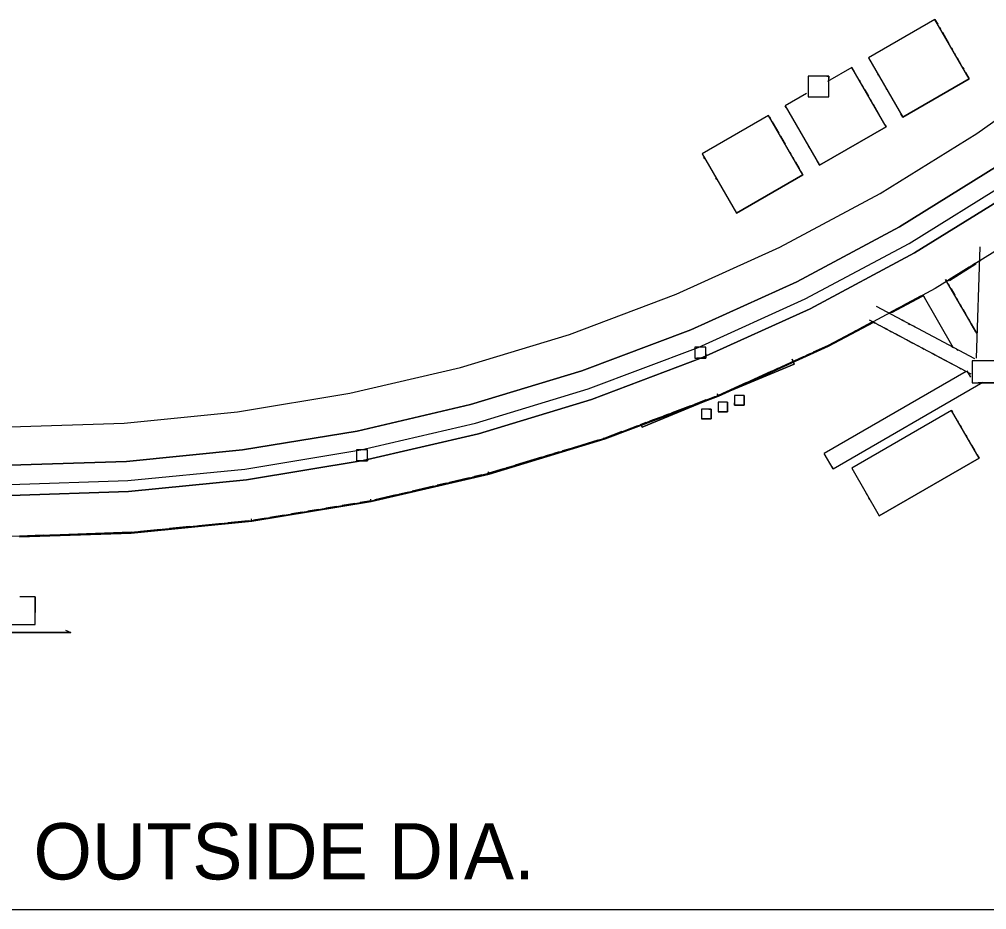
# Paper-space layout '01 Plans' of a CAD drawing. Header units: millimetres. Extents: x 5 to 415, y 7 to 290.
# Drawn here: x 92.33 to 127.58, y 107 to 139.43 of the extents above; entities that cross this region are included whole.
import ezdxf
from ezdxf.enums import TextEntityAlignment as Align

# ---------------------------------------------------------------- set-up
doc = ezdxf.new("R2010")
doc.units = ezdxf.units.MM
doc.layers.add('DIMENSIONS', color=7, linetype='Continuous')
doc.layers.add('GEOMETRY', color=7, linetype='Continuous')

# ---------------------------------------------------------------- blocks, each defined once
blk = doc.blocks.new('SHEET_01')
at = {"layer": 'DIMENSIONS', "lineweight": 13}
blk.add_line((24.592, 107), (159.408, 107), dxfattribs=at)
at = {"layer": 'GEOMETRY', "lineweight": 13}
for p, q in [((125.698, 139.434), (123.273, 138.034)), ((125.698, 139.434), (125.799, 139.258)), ((126.948, 137.269), (125.698, 139.434)), ((125.698, 139.434), (125.698, 139.434)), ((125.867, 139.141), (125.9, 139.083)), ((125.968, 138.966), (126.205, 138.556)), ((126.306, 138.381), (126.34, 138.322)), ((126.407, 138.205), (126.441, 138.146)), ((123.273, 138.034), (124.523, 135.869)), ((126.509, 138.029), (126.644, 137.795)), ((122.667, 137.684), (121.78, 137.172)), ((122.667, 137.684), (122.768, 137.508)), ((123.917, 135.519), (122.667, 137.684)), ((122.667, 137.684), (122.667, 137.684)), ((126.711, 137.678), (126.745, 137.62)), ((126.813, 137.503), (126.948, 137.269)), ((127.228, 135.278), (130.601, 137.695)), ((121.829, 137.359), (121.079, 137.359)), ((121.079, 137.359), (121.079, 136.609)), ((121.754, 137.359), (121.829, 137.359)), ((121.829, 137.359), (121.829, 137.284)), ((121.829, 136.609), (121.829, 137.359)), ((121.829, 137.359), (121.829, 137.359)), ((122.937, 137.216), (122.971, 137.157)), ((123.645, 137.39), (123.611, 137.449)), ((126.948, 137.269), (124.523, 135.869)), ((124.523, 135.869), (126.948, 137.269)), ((126.948, 137.269), (126.948, 137.269)), ((123.038, 137.04), (123.072, 136.982)), ((123.14, 136.865), (123.275, 136.631)), ((123.949, 136.863), (123.915, 136.922)), ((121.011, 136.728), (120.242, 136.284)), ((121.079, 136.609), (121.829, 136.609)), ((123.342, 136.513), (123.376, 136.455)), ((120.276, 136.225), (120.242, 136.284)), ((120.242, 136.284), (121.492, 134.119)), ((120.242, 136.284), (120.242, 136.284)), ((123.444, 136.338), (123.68, 135.928)), ((119.636, 135.934), (117.211, 134.534)), ((120.886, 133.769), (119.636, 135.934)), ((119.669, 135.875), (119.703, 135.817)), ((123.782, 135.753), (123.815, 135.694)), ((124.523, 135.869), (124.455, 135.986)), ((124.523, 135.869), (124.523, 135.869)), ((119.771, 135.7), (120.007, 135.29)), ((123.917, 135.519), (121.492, 134.119)), ((121.492, 134.119), (123.917, 135.519)), ((123.883, 135.577), (123.917, 135.519)), ((123.917, 135.519), (123.917, 135.519)), ((120.075, 135.173), (120.244, 134.881)), ((123.704, 133.087), (127.228, 135.278)), ((121.12, 134.762), (121.086, 134.821)), ((117.211, 134.534), (118.461, 132.369)), ((117.312, 134.358), (117.278, 134.417)), ((120.413, 134.588), (120.446, 134.529)), ((120.514, 134.412), (120.548, 134.354)), ((120.615, 134.237), (120.75, 134.003)), ((121.492, 134.119), (121.39, 134.294)), ((121.492, 134.119), (121.492, 134.119)), ((124.404, 131.874), (128.006, 134.114)), ((128.006, 134.114), (124.404, 131.874)), ((117.751, 133.598), (117.717, 133.656)), ((120.886, 133.769), (118.461, 132.369)), ((118.461, 132.369), (120.886, 133.769)), ((120.818, 133.886), (120.886, 133.769)), ((120.886, 133.769), (120.886, 133.769)), ((124.754, 131.268), (128.395, 133.532)), ((120.045, 131.131), (123.704, 133.087)), ((124.954, 130.922), (128.617, 133.199)), ((128.617, 133.199), (124.954, 130.922)), ((124.954, 130.922), (128.617, 133.199)), ((128.617, 133.199), (124.954, 130.922)), ((118.461, 132.369), (118.461, 132.369)), ((120.664, 129.875), (124.404, 131.874)), ((124.404, 131.874), (120.664, 129.875)), ((129.45, 131.952), (125.704, 129.623)), ((120.974, 129.247), (124.754, 131.268)), ((127.339, 131.152), (127.197, 127.092)), ((116.265, 129.418), (120.045, 131.131)), ((121.151, 128.888), (124.954, 130.922)), ((124.954, 130.922), (121.151, 128.888)), ((121.151, 128.888), (124.954, 130.922)), ((124.954, 130.922), (121.151, 128.888)), ((126.153, 129.914), (127.175, 130.549)), ((127.18, 130.54), (126.158, 129.905)), ((127.18, 130.54), (126.158, 129.905)), ((126.158, 129.905), (127.18, 130.54)), ((127.18, 130.54), (126.158, 129.905)), ((127.18, 130.54), (126.158, 129.905)), ((126.225, 129.923), (127.19, 130.523)), ((127.19, 130.523), (126.225, 129.923)), ((126.225, 129.923), (127.19, 130.523)), ((127.19, 130.523), (126.225, 129.923)), ((126.225, 129.923), (127.19, 130.523)), ((127.19, 130.523), (126.225, 129.923)), ((126.225, 129.923), (127.19, 130.523)), ((127.19, 130.523), (126.225, 129.923)), ((126.225, 129.923), (127.19, 130.523)), ((127.19, 130.523), (126.225, 129.923)), ((127.175, 130.549), (127.061, 130.478)), ((127.066, 130.47), (127.18, 130.54)), ((127.18, 130.54), (127.066, 130.47)), ((127.066, 130.47), (127.18, 130.54)), ((127.18, 130.54), (127.066, 130.47)), ((127.066, 130.47), (127.18, 130.54)), ((127.18, 130.54), (127.066, 130.47)), ((127.066, 130.47), (127.18, 130.54)), ((127.18, 130.54), (127.066, 130.47)), ((127.066, 130.47), (127.18, 130.54)), ((127.18, 130.54), (127.066, 130.47)), ((127.066, 130.47), (127.18, 130.54)), ((126.948, 130.408), (126.21, 129.949)), ((126.215, 129.94), (126.953, 130.399)), ((126.953, 130.399), (126.215, 129.94)), ((126.215, 129.94), (126.953, 130.399)), ((126.953, 130.399), (126.215, 129.94)), ((126.215, 129.94), (126.953, 130.399)), ((126.953, 130.399), (126.215, 129.94)), ((126.215, 129.94), (126.953, 130.399)), ((126.953, 130.399), (126.215, 129.94)), ((126.215, 129.94), (126.953, 130.399)), ((126.953, 130.399), (126.215, 129.94)), ((126.215, 129.94), (126.953, 130.399)), ((116.801, 128.125), (120.664, 129.875)), ((120.664, 129.875), (116.801, 128.125)), ((127.221, 127.996), (126.087, 129.959)), ((126.087, 129.959), (126.121, 129.901)), ((126.221, 129.728), (126.187, 129.786)), ((126.187, 129.786), (126.221, 129.728)), ((126.187, 129.786), (126.221, 129.728)), ((112.382, 127.957), (116.265, 129.418)), ((125.704, 129.623), (121.814, 127.543)), ((125.255, 129.401), (126.355, 127.496)), ((126.421, 129.382), (126.287, 129.613)), ((126.287, 129.613), (126.421, 129.382)), ((126.287, 129.613), (126.421, 129.382)), ((117.069, 127.478), (120.974, 129.247)), ((124.049, 128.749), (125.169, 129.348)), ((125.233, 129.371), (124.054, 128.74)), ((125.233, 129.371), (124.054, 128.74)), ((124.054, 128.74), (125.233, 129.371)), ((125.233, 129.371), (124.054, 128.74)), ((125.233, 129.371), (124.054, 128.74)), ((124.122, 128.754), (125.243, 129.353)), ((125.243, 129.353), (124.122, 128.754)), ((124.122, 128.754), (125.243, 129.353)), ((125.243, 129.353), (124.122, 128.754)), ((124.122, 128.754), (125.243, 129.353)), ((125.243, 129.353), (124.122, 128.754)), ((124.122, 128.754), (125.243, 129.353)), ((125.243, 129.353), (124.122, 128.754)), ((124.122, 128.754), (125.243, 129.353)), ((125.243, 129.353), (124.122, 128.754)), ((125.169, 129.348), (124.521, 129.001)), ((124.525, 128.992), (125.233, 129.371)), ((125.233, 129.371), (124.525, 128.992)), ((124.525, 128.992), (125.233, 129.371)), ((125.233, 129.371), (124.525, 128.992)), ((124.525, 128.992), (125.233, 129.371)), ((125.233, 129.371), (124.525, 128.992)), ((124.525, 128.992), (125.233, 129.371)), ((125.233, 129.371), (124.525, 128.992)), ((124.525, 128.992), (125.233, 129.371)), ((125.233, 129.371), (124.525, 128.992)), ((124.525, 128.992), (125.233, 129.371)), ((125.288, 129.344), (125.321, 129.286)), ((125.288, 129.344), (125.321, 129.286)), ((125.288, 129.344), (125.321, 129.286)), ((126.521, 129.209), (126.487, 129.266)), ((126.487, 129.266), (126.521, 129.209)), ((126.487, 129.266), (126.521, 129.209)), ((126.654, 128.978), (126.621, 129.035)), ((126.621, 129.035), (126.654, 128.978)), ((126.621, 129.035), (126.654, 128.978)), ((117.222, 127.109), (121.151, 128.888)), ((121.151, 128.888), (117.222, 127.109)), ((117.222, 127.109), (121.151, 128.888)), ((121.151, 128.888), (117.222, 127.109)), ((127.15, 127.065), (123.563, 128.972)), ((124.403, 128.938), (124.108, 128.781)), ((124.113, 128.772), (124.407, 128.929)), ((124.407, 128.929), (124.113, 128.772)), ((124.113, 128.772), (124.407, 128.929)), ((124.407, 128.929), (124.113, 128.772)), ((124.113, 128.772), (124.407, 128.929)), ((124.407, 128.929), (124.113, 128.772)), ((124.113, 128.772), (124.407, 128.929)), ((124.407, 128.929), (124.113, 128.772)), ((124.113, 128.772), (124.407, 128.929)), ((124.407, 128.929), (124.113, 128.772)), ((124.113, 128.772), (124.407, 128.929)), ((126.821, 128.689), (126.721, 128.862)), ((126.721, 128.862), (126.821, 128.689)), ((126.721, 128.862), (126.821, 128.689)), ((121.81, 127.552), (123.401, 128.403)), ((123.405, 128.394), (121.814, 127.543)), ((123.405, 128.394), (121.814, 127.543)), ((121.814, 127.543), (123.405, 128.394)), ((123.405, 128.394), (121.814, 127.543)), ((123.405, 128.394), (121.814, 127.543)), ((121.823, 127.525), (123.474, 128.408)), ((123.474, 128.408), (121.823, 127.525)), ((121.823, 127.525), (123.474, 128.408)), ((123.474, 128.408), (121.823, 127.525)), ((121.823, 127.525), (123.474, 128.408)), ((123.474, 128.408), (121.823, 127.525)), ((121.823, 127.525), (123.474, 128.408)), ((123.474, 128.408), (121.823, 127.525)), ((121.823, 127.525), (123.474, 128.408)), ((123.474, 128.408), (121.823, 127.525)), ((123.401, 128.403), (122.929, 128.151)), ((122.934, 128.142), (123.405, 128.394)), ((123.405, 128.394), (122.934, 128.142)), ((122.934, 128.142), (123.405, 128.394)), ((123.405, 128.394), (122.934, 128.142)), ((122.934, 128.142), (123.405, 128.394)), ((123.405, 128.394), (122.934, 128.142)), ((122.934, 128.142), (123.405, 128.394)), ((123.405, 128.394), (122.934, 128.142)), ((122.934, 128.142), (123.405, 128.394)), ((123.405, 128.394), (122.934, 128.142)), ((122.934, 128.142), (123.405, 128.394)), ((123.305, 128.486), (127.009, 126.517)), ((123.422, 128.423), (123.54, 128.361)), ((123.466, 128.4), (123.525, 128.369)), ((123.466, 128.4), (123.525, 128.369)), ((124.489, 128.479), (124.548, 128.448)), ((124.489, 128.479), (124.548, 128.448)), ((124.562, 128.44), (124.504, 128.471)), ((124.724, 128.354), (124.783, 128.323)), ((124.724, 128.354), (124.783, 128.323)), ((126.954, 128.458), (126.921, 128.516)), ((126.921, 128.516), (126.954, 128.458)), ((126.921, 128.516), (126.954, 128.458)), ((127.187, 128.054), (127.021, 128.343)), ((127.021, 128.343), (127.187, 128.054)), ((127.021, 128.343), (127.187, 128.054)), ((112.832, 126.631), (116.801, 128.125)), ((116.801, 128.125), (112.832, 126.631)), ((122.635, 127.993), (121.81, 127.552)), ((121.814, 127.543), (122.639, 127.984)), ((122.639, 127.984), (121.814, 127.543)), ((121.814, 127.543), (122.639, 127.984)), ((122.639, 127.984), (121.814, 127.543)), ((121.814, 127.543), (122.639, 127.984)), ((122.639, 127.984), (121.814, 127.543)), ((121.814, 127.543), (122.639, 127.984)), ((122.639, 127.984), (121.814, 127.543)), ((121.814, 127.543), (122.639, 127.984)), ((122.639, 127.984), (121.814, 127.543)), ((121.814, 127.543), (122.639, 127.984)), ((122.811, 128.088), (122.753, 128.056)), ((122.757, 128.047), (122.816, 128.079)), ((122.816, 128.079), (122.757, 128.047)), ((122.757, 128.047), (122.816, 128.079)), ((122.816, 128.079), (122.757, 128.047)), ((122.757, 128.047), (122.816, 128.079)), ((122.816, 128.079), (122.757, 128.047)), ((122.757, 128.047), (122.816, 128.079)), ((122.816, 128.079), (122.757, 128.047)), ((122.757, 128.047), (122.816, 128.079)), ((122.816, 128.079), (122.757, 128.047)), ((122.757, 128.047), (122.816, 128.079)), ((123.643, 128.306), (123.702, 128.275)), ((123.643, 128.306), (123.702, 128.275)), ((123.657, 128.298), (123.716, 128.267)), ((123.819, 128.212), (123.937, 128.15)), ((123.819, 128.212), (123.937, 128.15)), ((123.834, 128.205), (123.951, 128.142)), ((124.054, 128.087), (124.113, 128.056)), ((124.054, 128.087), (124.113, 128.056)), ((124.069, 128.08), (124.128, 128.048)), ((124.231, 127.994), (124.348, 127.931)), ((124.231, 127.994), (124.348, 127.931)), ((124.245, 127.986), (124.539, 127.83)), ((124.974, 128.221), (124.915, 128.253)), ((108.411, 126.752), (112.382, 127.957)), ((124.466, 127.869), (124.878, 127.65)), ((124.466, 127.869), (124.878, 127.65)), ((124.657, 127.767), (124.892, 127.642)), ((113.057, 125.968), (117.069, 127.478)), ((117.346, 127.493), (116.946, 127.493)), ((116.946, 127.493), (116.946, 127.093)), ((117.346, 127.093), (117.346, 127.493)), ((117.792, 125.732), (121.81, 127.552)), ((121.814, 127.543), (117.796, 125.723)), ((121.814, 127.543), (117.796, 125.723)), ((117.796, 125.723), (121.814, 127.543)), ((121.814, 127.543), (117.796, 125.723)), ((121.814, 127.543), (117.796, 125.723)), ((121.814, 127.543), (117.796, 125.723)), ((117.804, 125.704), (121.823, 127.525)), ((121.823, 127.525), (117.804, 125.704)), ((117.804, 125.704), (121.823, 127.525)), ((121.823, 127.525), (117.804, 125.704)), ((117.804, 125.704), (121.823, 127.525)), ((121.823, 127.525), (117.804, 125.704)), ((117.804, 125.704), (121.823, 127.525)), ((121.823, 127.525), (117.804, 125.704)), ((117.804, 125.704), (121.823, 127.525)), ((121.823, 127.525), (117.804, 125.704)), ((120.109, 126.771), (121.814, 127.543)), ((121.814, 127.543), (120.109, 126.771)), ((120.109, 126.771), (121.814, 127.543)), ((121.814, 127.543), (120.109, 126.771)), ((120.109, 126.771), (121.814, 127.543)), ((121.814, 127.543), (120.109, 126.771)), ((120.109, 126.771), (121.814, 127.543)), ((121.814, 127.543), (120.109, 126.771)), ((120.109, 126.771), (121.814, 127.543)), ((121.814, 127.543), (120.109, 126.771)), ((120.109, 126.771), (121.814, 127.543)), ((121.81, 127.552), (121.262, 127.304)), ((125.01, 127.579), (125.069, 127.548)), ((125.054, 127.556), (125.113, 127.525)), ((125.054, 127.556), (125.113, 127.525)), ((125.23, 127.462), (125.289, 127.431)), ((125.23, 127.462), (125.289, 127.431)), ((125.245, 127.454), (125.304, 127.423)), ((125.407, 127.368), (125.524, 127.306)), ((125.407, 127.368), (125.524, 127.306)), ((125.421, 127.361), (125.48, 127.329)), ((125.598, 127.267), (125.715, 127.204)), ((126.312, 127.51), (126.371, 127.479)), ((126.488, 127.416), (126.547, 127.385)), ((113.186, 125.589), (117.222, 127.109)), ((117.222, 127.109), (113.186, 125.589)), ((113.186, 125.589), (117.222, 127.109)), ((117.222, 127.109), (113.186, 125.589)), ((116.946, 127.093), (117.346, 127.093)), ((117.346, 127.093), (117.026, 127.093)), ((117.346, 127.253), (117.346, 127.093)), ((117.346, 127.093), (117.346, 127.093)), ((120.897, 127.138), (120.105, 126.78)), ((120.491, 127.056), (120.568, 126.871)), ((120.568, 126.871), (120.491, 127.056)), ((121.14, 127.249), (121.018, 127.194)), ((125.642, 127.243), (125.701, 127.212)), ((125.642, 127.243), (125.701, 127.212)), ((125.818, 127.15), (126.112, 126.993)), ((125.818, 127.15), (126.112, 126.993)), ((125.833, 127.142), (126.127, 126.986)), ((126.23, 126.931), (126.465, 126.806)), ((126.23, 126.931), (126.465, 126.806)), ((126.245, 126.923), (126.48, 126.798)), ((127.854, 126.991), (127.054, 126.991)), ((127.054, 126.991), (127.054, 126.191)), ((104.37, 125.81), (108.411, 126.752)), ((108.774, 125.4), (112.832, 126.631)), ((112.832, 126.631), (108.774, 125.4)), ((120.568, 126.871), (117.796, 125.723)), ((117.796, 125.723), (120.568, 126.871)), ((119.74, 126.614), (118.949, 126.256)), ((118.953, 126.247), (119.988, 126.716)), ((119.988, 126.716), (118.953, 126.247)), ((118.953, 126.247), (119.988, 126.716)), ((119.988, 126.716), (118.953, 126.247)), ((118.953, 126.247), (119.988, 126.716)), ((119.988, 126.716), (118.953, 126.247)), ((118.953, 126.247), (119.988, 126.716)), ((119.988, 126.716), (118.953, 126.247)), ((118.953, 126.247), (119.988, 126.716)), ((119.988, 126.716), (118.953, 126.247)), ((118.953, 126.247), (119.988, 126.716)), ((119.984, 126.725), (119.862, 126.67)), ((120.568, 126.871), (120.568, 126.871)), ((126.832, 126.608), (121.663, 123.623)), ((126.597, 126.735), (126.656, 126.704)), ((126.818, 126.618), (126.877, 126.587)), ((126.855, 126.63), (126.988, 126.399)), ((126.855, 126.63), (126.888, 126.572)), ((121.988, 123.06), (127.444, 126.211)), ((121.988, 123.06), (127.444, 126.211)), ((121.988, 123.06), (127.444, 126.211)), ((121.988, 123.06), (127.444, 126.211)), ((108.955, 124.724), (113.057, 125.968)), ((118.827, 126.201), (117.792, 125.732)), ((117.796, 125.723), (118.831, 126.192)), ((118.831, 126.192), (117.796, 125.723)), ((117.796, 125.723), (118.831, 126.192)), ((118.831, 126.192), (117.796, 125.723)), ((117.796, 125.723), (118.831, 126.192)), ((118.831, 126.192), (117.796, 125.723)), ((117.796, 125.723), (118.831, 126.192)), ((118.831, 126.192), (117.796, 125.723)), ((117.796, 125.723), (118.831, 126.192)), ((118.831, 126.192), (117.796, 125.723)), ((117.796, 125.723), (118.831, 126.192)), ((127.054, 126.191), (127.854, 126.191)), ((127.854, 126.191), (127.272, 126.191)), ((100.276, 125.134), (104.37, 125.81)), ((109.058, 124.337), (113.186, 125.589)), ((113.186, 125.589), (109.058, 124.337)), ((109.058, 124.337), (113.186, 125.589)), ((113.186, 125.589), (109.058, 124.337)), ((117.796, 125.723), (113.668, 124.169)), ((117.796, 125.723), (113.668, 124.169)), ((113.668, 124.169), (117.796, 125.723)), ((117.796, 125.723), (113.668, 124.169)), ((117.796, 125.723), (113.668, 124.169)), ((117.796, 125.723), (113.668, 124.169)), ((113.674, 124.15), (117.804, 125.704)), ((117.804, 125.704), (113.674, 124.15)), ((113.674, 124.15), (117.804, 125.704)), ((117.804, 125.704), (113.674, 124.15)), ((113.674, 124.15), (117.804, 125.704)), ((117.804, 125.704), (113.674, 124.15)), ((113.674, 124.15), (117.804, 125.704)), ((117.804, 125.704), (113.674, 124.15)), ((113.674, 124.15), (117.804, 125.704)), ((117.804, 125.704), (113.674, 124.15)), ((114.978, 124.673), (117.792, 125.732)), ((117.673, 125.672), (115.024, 124.575)), ((115.024, 124.575), (117.673, 125.672)), ((116.107, 125.087), (117.671, 125.676)), ((117.671, 125.676), (116.107, 125.087)), ((116.107, 125.087), (117.671, 125.676)), ((117.671, 125.676), (116.107, 125.087)), ((116.107, 125.087), (117.671, 125.676)), ((117.671, 125.676), (116.107, 125.087)), ((116.107, 125.087), (117.671, 125.676)), ((117.671, 125.676), (116.107, 125.087)), ((116.107, 125.087), (117.671, 125.676)), ((117.671, 125.676), (116.107, 125.087)), ((116.107, 125.087), (117.671, 125.676)), ((117.354, 125.567), (116.917, 125.402)), ((117.667, 125.685), (117.48, 125.614)), ((117.796, 125.723), (117.77, 125.787)), ((117.796, 125.723), (117.771, 125.784)), ((118.744, 125.731), (118.394, 125.731)), ((118.394, 125.731), (118.394, 125.381)), ((118.744, 125.731), (118.744, 125.381)), ((118.744, 125.381), (118.744, 125.731)), ((118.744, 125.731), (118.744, 125.731)), ((104.644, 124.437), (108.774, 125.4)), ((108.774, 125.4), (104.644, 124.437)), ((116.792, 125.355), (116.104, 125.096)), ((117.543, 125.233), (117.193, 125.233)), ((117.193, 125.233), (117.193, 124.883)), ((117.455, 125.233), (117.543, 125.233)), ((117.543, 125.233), (117.543, 124.883)), ((117.543, 124.883), (117.543, 125.233)), ((117.543, 125.233), (117.543, 125.233)), ((118.143, 125.482), (117.793, 125.482)), ((117.793, 125.482), (117.793, 125.132)), ((118.143, 125.482), (118.143, 125.132)), ((118.143, 125.132), (118.143, 125.482)), ((118.143, 125.482), (118.143, 125.482)), ((118.394, 125.381), (118.394, 125.468)), ((118.744, 125.381), (118.394, 125.381)), ((118.394, 125.381), (118.744, 125.381)), ((118.394, 125.381), (118.394, 125.381)), ((118.744, 125.381), (118.744, 125.381)), ((126.307, 125.179), (122.67, 123.079)), ((126.307, 125.179), (126.341, 125.119)), ((127.307, 123.447), (126.307, 125.179)), ((126.307, 125.179), (126.307, 125.179)), ((96.147, 124.727), (100.276, 125.134)), ((115.666, 124.932), (115.291, 124.79)), ((115.294, 124.781), (115.982, 125.04)), ((115.982, 125.04), (115.294, 124.781)), ((115.294, 124.781), (115.982, 125.04)), ((115.982, 125.04), (115.294, 124.781)), ((115.294, 124.781), (115.982, 125.04)), ((115.982, 125.04), (115.294, 124.781)), ((115.294, 124.781), (115.982, 125.04)), ((115.982, 125.04), (115.294, 124.781)), ((115.294, 124.781), (115.982, 125.04)), ((115.982, 125.04), (115.294, 124.781)), ((115.294, 124.781), (115.982, 125.04)), ((115.979, 125.049), (115.791, 124.979)), ((117.543, 124.883), (117.193, 124.883)), ((117.193, 124.883), (117.543, 124.883)), ((117.193, 124.883), (117.193, 124.883)), ((117.543, 124.883), (117.543, 124.883)), ((118.143, 125.132), (117.793, 125.132)), ((117.793, 125.132), (118.143, 125.132)), ((117.793, 125.132), (117.793, 125.132)), ((118.143, 125.132), (118.143, 125.132)), ((126.514, 124.82), (126.548, 124.76)), ((92, 124.592), (96.147, 124.727)), ((104.78, 123.75), (108.955, 124.724)), ((113.665, 124.178), (114.853, 124.626)), ((113.668, 124.169), (115.169, 124.734)), ((115.169, 124.734), (113.668, 124.169)), ((113.668, 124.169), (115.169, 124.734)), ((115.169, 124.734), (113.668, 124.169)), ((113.668, 124.169), (115.169, 124.734)), ((115.169, 124.734), (113.668, 124.169)), ((113.668, 124.169), (115.169, 124.734)), ((115.169, 124.734), (113.668, 124.169)), ((113.668, 124.169), (115.169, 124.734)), ((115.169, 124.734), (113.668, 124.169)), ((113.668, 124.169), (115.169, 124.734)), ((114.853, 124.626), (114.415, 124.461)), ((114.973, 124.698), (115.024, 124.575)), ((115.166, 124.743), (114.978, 124.673)), ((115.024, 124.575), (114.999, 124.636)), ((115.024, 124.575), (115.024, 124.575)), ((126.617, 124.641), (126.652, 124.581)), ((100.459, 123.746), (104.644, 124.437)), ((104.644, 124.437), (100.459, 123.746)), ((104.858, 123.358), (109.058, 124.337)), ((109.058, 124.337), (104.858, 123.358)), ((104.858, 123.358), (109.058, 124.337)), ((109.058, 124.337), (104.858, 123.358)), ((113.668, 124.169), (109.447, 122.888)), ((113.668, 124.169), (109.447, 122.888)), ((109.447, 122.888), (113.668, 124.169)), ((113.668, 124.169), (109.447, 122.888)), ((113.668, 124.169), (109.447, 122.888)), ((113.668, 124.169), (109.447, 122.888)), ((109.452, 122.869), (113.674, 124.15)), ((113.674, 124.15), (109.452, 122.869)), ((109.452, 122.869), (113.674, 124.15)), ((113.674, 124.15), (109.452, 122.869)), ((109.452, 122.869), (113.674, 124.15)), ((113.674, 124.15), (109.452, 122.869)), ((109.452, 122.869), (113.674, 124.15)), ((113.674, 124.15), (109.452, 122.869)), ((109.452, 122.869), (113.674, 124.15)), ((113.674, 124.15), (109.452, 122.869)), ((112.13, 123.713), (113.665, 124.178)), ((112.517, 123.82), (113.476, 124.111)), ((113.476, 124.111), (112.517, 123.82)), ((112.517, 123.82), (113.476, 124.111)), ((113.476, 124.111), (112.517, 123.82)), ((112.517, 123.82), (113.476, 124.111)), ((113.476, 124.111), (112.517, 123.82)), ((112.517, 123.82), (113.476, 124.111)), ((113.476, 124.111), (112.517, 123.82)), ((112.517, 123.82), (113.476, 124.111)), ((113.476, 124.111), (112.517, 123.82)), ((112.517, 123.82), (113.476, 124.111)), ((113.409, 124.101), (112.833, 123.926)), ((113.665, 124.178), (113.601, 124.159)), ((113.604, 124.149), (113.668, 124.169)), ((113.668, 124.169), (113.604, 124.149)), ((113.604, 124.149), (113.668, 124.169)), ((113.668, 124.169), (113.604, 124.149)), ((113.604, 124.149), (113.668, 124.169)), ((113.668, 124.169), (113.604, 124.149)), ((113.604, 124.149), (113.668, 124.169)), ((113.668, 124.169), (113.604, 124.149)), ((113.604, 124.149), (113.668, 124.169)), ((113.668, 124.169), (113.604, 124.149)), ((113.604, 124.149), (113.668, 124.169)), ((114.29, 124.414), (113.665, 124.178)), ((126.824, 124.283), (126.859, 124.223)), ((126.928, 124.103), (126.962, 124.044)), ((96.239, 123.33), (100.459, 123.746)), ((100.459, 123.746), (96.239, 123.33)), ((100.551, 123.052), (104.78, 123.75)), ((105.019, 123.754), (104.619, 123.754)), ((104.619, 123.754), (104.619, 123.354)), ((105.019, 123.354), (105.019, 123.754)), ((111.493, 123.509), (112.389, 123.781)), ((112.389, 123.781), (111.493, 123.509)), ((111.493, 123.509), (112.389, 123.781)), ((112.389, 123.781), (111.493, 123.509)), ((111.493, 123.509), (112.389, 123.781)), ((112.389, 123.781), (111.493, 123.509)), ((111.493, 123.509), (112.389, 123.781)), ((112.389, 123.781), (111.493, 123.509)), ((111.493, 123.509), (112.389, 123.781)), ((112.389, 123.781), (111.493, 123.509)), ((111.493, 123.509), (112.389, 123.781)), ((112.386, 123.79), (112.13, 123.713)), ((112.705, 123.887), (112.513, 123.829)), ((127.031, 123.924), (127.135, 123.745)), ((105.019, 123.434), (105.019, 123.354)), ((109.444, 122.898), (112.002, 123.674)), ((110.086, 123.082), (111.365, 123.47)), ((111.365, 123.47), (110.086, 123.082)), ((110.086, 123.082), (111.365, 123.47)), ((111.365, 123.47), (110.086, 123.082)), ((110.086, 123.082), (111.365, 123.47)), ((111.365, 123.47), (110.086, 123.082)), ((110.086, 123.082), (111.365, 123.47)), ((111.365, 123.47), (110.086, 123.082)), ((110.086, 123.082), (111.365, 123.47)), ((111.365, 123.47), (110.086, 123.082)), ((110.086, 123.082), (111.365, 123.47)), ((111.362, 123.48), (110.403, 123.189)), ((111.682, 123.577), (111.49, 123.519)), ((112.002, 123.674), (111.81, 123.616)), ((121.988, 123.06), (121.663, 123.623)), ((127.307, 123.447), (123.67, 121.347)), ((123.67, 121.347), (127.307, 123.447)), ((127.238, 123.566), (127.307, 123.447)), ((127.307, 123.447), (127.307, 123.447)), ((92, 123.192), (96.239, 123.33)), ((96.239, 123.33), (92, 123.192)), ((96.284, 122.632), (100.551, 123.052)), ((100.603, 122.655), (104.858, 123.358)), ((104.858, 123.358), (100.603, 122.655)), ((100.603, 122.655), (104.858, 123.358)), ((104.858, 123.358), (100.603, 122.655)), ((105.019, 123.354), (104.619, 123.354)), ((104.619, 123.354), (105.019, 123.354)), ((104.619, 123.354), (104.619, 123.354)), ((105.019, 123.354), (105.019, 123.354)), ((109.956, 123.053), (109.444, 122.898)), ((109.447, 122.888), (109.958, 123.044)), ((109.958, 123.044), (109.447, 122.888)), ((109.447, 122.888), (109.958, 123.044)), ((109.958, 123.044), (109.447, 122.888)), ((109.447, 122.888), (109.958, 123.044)), ((109.958, 123.044), (109.447, 122.888)), ((109.447, 122.888), (109.958, 123.044)), ((109.958, 123.044), (109.447, 122.888)), ((109.447, 122.888), (109.958, 123.044)), ((109.958, 123.044), (109.447, 122.888)), ((109.447, 122.888), (109.958, 123.044)), ((110.275, 123.15), (110.083, 123.092)), ((121.947, 123.13), (121.988, 123.06)), ((121.988, 123.06), (121.947, 123.13)), ((121.947, 123.13), (121.988, 123.06)), ((121.988, 123.06), (121.988, 123.06)), ((121.988, 123.06), (121.988, 123.06)), ((122.67, 123.079), (123.67, 121.347)), ((105.149, 121.897), (108.728, 122.731)), ((109.447, 122.888), (105.151, 121.887)), ((109.447, 122.888), (105.151, 121.887)), ((105.151, 121.887), (109.447, 122.888)), ((109.447, 122.888), (105.151, 121.887)), ((109.447, 122.888), (105.151, 121.887)), ((109.447, 122.888), (105.151, 121.887)), ((105.155, 121.867), (109.452, 122.869)), ((109.452, 122.869), (105.155, 121.867)), ((105.155, 121.867), (109.452, 122.869)), ((109.452, 122.869), (105.155, 121.867)), ((105.155, 121.867), (109.452, 122.869)), ((109.452, 122.869), (105.155, 121.867)), ((105.155, 121.867), (109.452, 122.869)), ((109.452, 122.869), (105.155, 121.867)), ((105.155, 121.867), (109.452, 122.869)), ((109.452, 122.869), (105.155, 121.867)), ((108.728, 122.731), (108.012, 122.564)), ((108.015, 122.555), (108.796, 122.737)), ((108.796, 122.737), (108.015, 122.555)), ((108.015, 122.555), (108.796, 122.737)), ((108.796, 122.737), (108.015, 122.555)), ((108.015, 122.555), (108.796, 122.737)), ((108.796, 122.737), (108.015, 122.555)), ((108.015, 122.555), (108.796, 122.737)), ((108.796, 122.737), (108.015, 122.555)), ((108.015, 122.555), (108.796, 122.737)), ((108.796, 122.737), (108.015, 122.555)), ((108.015, 122.555), (108.796, 122.737)), ((108.858, 122.762), (109.444, 122.898)), ((109.184, 122.837), (108.923, 122.777)), ((108.926, 122.767), (109.251, 122.843)), ((109.251, 122.843), (108.926, 122.767)), ((108.926, 122.767), (109.251, 122.843)), ((109.251, 122.843), (108.926, 122.767)), ((108.926, 122.767), (109.251, 122.843)), ((109.251, 122.843), (108.926, 122.767)), ((108.926, 122.767), (109.251, 122.843)), ((109.251, 122.843), (108.926, 122.767)), ((108.926, 122.767), (109.251, 122.843)), ((109.251, 122.843), (108.926, 122.767)), ((108.926, 122.767), (109.251, 122.843)), ((109.444, 122.898), (109.379, 122.883)), ((109.382, 122.873), (109.447, 122.888)), ((109.447, 122.888), (109.382, 122.873)), ((109.382, 122.873), (109.447, 122.888)), ((109.447, 122.888), (109.382, 122.873)), ((109.382, 122.873), (109.447, 122.888)), ((109.447, 122.888), (109.382, 122.873)), ((109.382, 122.873), (109.447, 122.888)), ((109.447, 122.888), (109.382, 122.873)), ((109.382, 122.873), (109.447, 122.888)), ((109.447, 122.888), (109.382, 122.873)), ((109.382, 122.873), (109.447, 122.888)), ((109.447, 122.888), (109.429, 122.955)), ((109.447, 122.888), (109.43, 122.952)), ((92, 122.492), (96.284, 122.632)), ((96.311, 122.233), (100.603, 122.655)), ((100.603, 122.655), (96.311, 122.233)), ((96.311, 122.233), (100.603, 122.655)), ((100.603, 122.655), (96.311, 122.233)), ((107.427, 122.428), (106.646, 122.246)), ((106.648, 122.236), (107.429, 122.418)), ((107.429, 122.418), (106.648, 122.236)), ((106.648, 122.236), (107.429, 122.418)), ((107.429, 122.418), (106.648, 122.236)), ((106.648, 122.236), (107.429, 122.418)), ((107.429, 122.418), (106.648, 122.236)), ((106.648, 122.236), (107.429, 122.418)), ((107.429, 122.418), (106.648, 122.236)), ((106.648, 122.236), (107.429, 122.418)), ((107.429, 122.418), (106.648, 122.236)), ((106.648, 122.236), (107.429, 122.418)), ((107.882, 122.534), (107.557, 122.458)), ((107.559, 122.448), (107.884, 122.524)), ((107.884, 122.524), (107.559, 122.448)), ((107.559, 122.448), (107.884, 122.524)), ((107.884, 122.524), (107.559, 122.448)), ((107.559, 122.448), (107.884, 122.524)), ((107.884, 122.524), (107.559, 122.448)), ((107.559, 122.448), (107.884, 122.524)), ((107.884, 122.524), (107.559, 122.448)), ((107.559, 122.448), (107.884, 122.524)), ((107.884, 122.524), (107.559, 122.448)), ((107.559, 122.448), (107.884, 122.524)), ((92, 122.092), (96.311, 122.233)), ((96.311, 122.233), (92, 122.092)), ((92, 122.092), (96.311, 122.233)), ((96.311, 122.233), (92, 122.092)), ((105.151, 121.887), (106.518, 122.205)), ((106.518, 122.205), (105.151, 121.887)), ((105.151, 121.887), (106.518, 122.205)), ((106.518, 122.205), (105.151, 121.887)), ((105.151, 121.887), (106.518, 122.205)), ((106.518, 122.205), (105.151, 121.887)), ((105.151, 121.887), (106.518, 122.205)), ((106.518, 122.205), (105.151, 121.887)), ((105.151, 121.887), (106.518, 122.205)), ((106.518, 122.205), (105.151, 121.887)), ((105.151, 121.887), (106.518, 122.205)), ((106.06, 122.109), (105.279, 121.927)), ((106.515, 122.215), (106.19, 122.139)), ((123.221, 122.123), (123.187, 122.183)), ((123.325, 121.944), (123.29, 122.003)), ((105.151, 121.887), (100.799, 121.168)), ((105.151, 121.887), (100.799, 121.168)), ((100.799, 121.168), (105.151, 121.887)), ((105.151, 121.887), (100.799, 121.168)), ((105.151, 121.887), (100.799, 121.168)), ((105.151, 121.887), (100.799, 121.168)), ((100.801, 121.148), (105.155, 121.867)), ((105.155, 121.867), (100.801, 121.148)), ((100.801, 121.148), (105.155, 121.867)), ((105.155, 121.867), (100.801, 121.148)), ((100.801, 121.148), (105.155, 121.867)), ((105.155, 121.867), (100.801, 121.148)), ((100.801, 121.148), (105.155, 121.867)), ((105.155, 121.867), (100.801, 121.148)), ((100.801, 121.148), (105.155, 121.867)), ((105.155, 121.867), (100.801, 121.148)), ((103.369, 121.603), (103.896, 121.69)), ((103.896, 121.69), (103.5, 121.624)), ((103.502, 121.615), (103.964, 121.691)), ((103.964, 121.691), (103.502, 121.615)), ((103.502, 121.615), (103.964, 121.691)), ((103.964, 121.691), (103.502, 121.615)), ((103.502, 121.615), (103.964, 121.691)), ((103.964, 121.691), (103.502, 121.615)), ((103.502, 121.615), (103.964, 121.691)), ((103.964, 121.691), (103.502, 121.615)), ((103.502, 121.615), (103.964, 121.691)), ((103.964, 121.691), (103.502, 121.615)), ((103.502, 121.615), (103.964, 121.691)), ((104.028, 121.712), (105.149, 121.897)), ((104.555, 121.799), (104.094, 121.722)), ((104.096, 121.713), (104.557, 121.789)), ((104.557, 121.789), (104.096, 121.713)), ((104.096, 121.713), (104.557, 121.789)), ((104.557, 121.789), (104.096, 121.713)), ((104.096, 121.713), (104.557, 121.789)), ((104.557, 121.789), (104.096, 121.713)), ((104.096, 121.713), (104.557, 121.789)), ((104.557, 121.789), (104.096, 121.713)), ((104.096, 121.713), (104.557, 121.789)), ((104.557, 121.789), (104.096, 121.713)), ((104.096, 121.713), (104.557, 121.789)), ((105.149, 121.897), (104.753, 121.831)), ((104.755, 121.821), (105.151, 121.887)), ((105.151, 121.887), (104.755, 121.821)), ((104.755, 121.821), (105.151, 121.887)), ((105.151, 121.887), (104.755, 121.821)), ((104.755, 121.821), (105.151, 121.887)), ((105.151, 121.887), (104.755, 121.821)), ((104.755, 121.821), (105.151, 121.887)), ((105.151, 121.887), (104.755, 121.821)), ((104.755, 121.821), (105.151, 121.887)), ((105.151, 121.887), (104.755, 121.821)), ((104.755, 121.821), (105.151, 121.887)), ((105.151, 121.887), (105.137, 121.955)), ((100.797, 121.178), (103.237, 121.581)), ((100.799, 121.168), (102.051, 121.375)), ((102.051, 121.375), (100.799, 121.168)), ((100.799, 121.168), (102.051, 121.375)), ((102.051, 121.375), (100.799, 121.168)), ((100.799, 121.168), (102.051, 121.375)), ((102.051, 121.375), (100.799, 121.168)), ((100.799, 121.168), (102.051, 121.375)), ((102.051, 121.375), (100.799, 121.168)), ((100.799, 121.168), (102.051, 121.375)), ((102.051, 121.375), (100.799, 121.168)), ((100.799, 121.168), (102.051, 121.375)), ((101.984, 121.374), (101.457, 121.287)), ((102.643, 121.483), (102.248, 121.418)), ((102.249, 121.408), (102.711, 121.484)), ((102.711, 121.484), (102.249, 121.408)), ((102.249, 121.408), (102.711, 121.484)), ((102.711, 121.484), (102.249, 121.408)), ((102.249, 121.408), (102.711, 121.484)), ((102.711, 121.484), (102.249, 121.408)), ((102.249, 121.408), (102.711, 121.484)), ((102.711, 121.484), (102.249, 121.408)), ((102.249, 121.408), (102.711, 121.484)), ((102.711, 121.484), (102.249, 121.408)), ((102.249, 121.408), (102.711, 121.484)), ((103.237, 121.581), (102.841, 121.516)), ((102.843, 121.506), (103.304, 121.582)), ((103.304, 121.582), (102.843, 121.506)), ((102.843, 121.506), (103.304, 121.582)), ((103.304, 121.582), (102.843, 121.506)), ((102.843, 121.506), (103.304, 121.582)), ((103.304, 121.582), (102.843, 121.506)), ((102.843, 121.506), (103.304, 121.582)), ((103.304, 121.582), (102.843, 121.506)), ((102.843, 121.506), (103.304, 121.582)), ((103.304, 121.582), (102.843, 121.506)), ((102.843, 121.506), (103.304, 121.582)), ((123.67, 121.347), (123.601, 121.466)), ((123.67, 121.347), (123.67, 121.347)), ((100.799, 121.168), (96.409, 120.736)), ((100.799, 121.168), (96.409, 120.736)), ((96.409, 120.736), (100.799, 121.168)), ((100.799, 121.168), (96.409, 120.736)), ((100.799, 121.168), (96.409, 120.736)), ((100.799, 121.168), (96.409, 120.736)), ((96.41, 120.716), (100.801, 121.148)), ((100.801, 121.148), (96.41, 120.716)), ((96.41, 120.716), (100.801, 121.148)), ((100.801, 121.148), (96.41, 120.716)), ((96.41, 120.716), (100.801, 121.148)), ((100.801, 121.148), (96.41, 120.716)), ((96.41, 120.716), (100.801, 121.148)), ((100.801, 121.148), (96.41, 120.716)), ((96.41, 120.716), (100.801, 121.148)), ((100.801, 121.148), (96.41, 120.716)), ((97.605, 120.864), (98.536, 120.955)), ((98.536, 120.955), (97.805, 120.883)), ((97.805, 120.873), (98.604, 120.952)), ((98.604, 120.952), (97.805, 120.873)), ((97.805, 120.873), (98.604, 120.952)), ((98.604, 120.952), (97.805, 120.873)), ((97.805, 120.873), (98.604, 120.952)), ((98.604, 120.952), (97.805, 120.873)), ((97.805, 120.873), (98.604, 120.952)), ((98.604, 120.952), (97.805, 120.873)), ((97.805, 120.873), (98.604, 120.952)), ((98.604, 120.952), (97.805, 120.873)), ((97.805, 120.873), (98.604, 120.952)), ((98.669, 120.969), (99.6, 121.06)), ((99.6, 121.06), (98.869, 120.988)), ((98.87, 120.978), (99.734, 121.063)), ((99.734, 121.063), (98.87, 120.978)), ((98.87, 120.978), (99.734, 121.063)), ((99.734, 121.063), (98.87, 120.978)), ((98.87, 120.978), (99.734, 121.063)), ((99.734, 121.063), (98.87, 120.978)), ((98.87, 120.978), (99.734, 121.063)), ((99.734, 121.063), (98.87, 120.978)), ((98.87, 120.978), (99.734, 121.063)), ((99.734, 121.063), (98.87, 120.978)), ((98.87, 120.978), (99.734, 121.063)), ((99.733, 121.073), (100.797, 121.178)), ((100.664, 121.165), (99.933, 121.093)), ((99.934, 121.083), (100.799, 121.168)), ((100.799, 121.168), (99.934, 121.083)), ((99.934, 121.083), (100.799, 121.168)), ((100.799, 121.168), (99.934, 121.083)), ((99.934, 121.083), (100.799, 121.168)), ((100.799, 121.168), (99.934, 121.083)), ((99.934, 121.083), (100.799, 121.168)), ((100.799, 121.168), (99.934, 121.083)), ((99.934, 121.083), (100.799, 121.168)), ((100.799, 121.168), (99.934, 121.083)), ((99.934, 121.083), (100.799, 121.168)), ((100.799, 121.168), (100.79, 121.237)), ((101.325, 121.265), (100.863, 121.189)), ((96.409, 120.736), (92, 120.592)), ((96.409, 120.736), (92.334, 120.602)), ((96.409, 120.736), (92.334, 120.602)), ((92.334, 120.602), (96.409, 120.736)), ((96.409, 120.736), (92.334, 120.602)), ((96.409, 120.736), (92.334, 120.602)), ((92.334, 120.582), (96.41, 120.716)), ((96.41, 120.716), (92.334, 120.582)), ((92.334, 120.582), (96.41, 120.716)), ((96.41, 120.716), (92.334, 120.582)), ((92.334, 120.582), (96.41, 120.716)), ((96.41, 120.716), (92.334, 120.582)), ((92.334, 120.582), (96.41, 120.716)), ((96.41, 120.716), (92.334, 120.582)), ((92.334, 120.582), (96.41, 120.716)), ((96.41, 120.716), (92.334, 120.582)), ((92.334, 120.602), (93.536, 120.642)), ((93.536, 120.642), (92.334, 120.602)), ((92.334, 120.602), (93.536, 120.642)), ((93.536, 120.642), (92.334, 120.602)), ((92.334, 120.602), (93.536, 120.642)), ((93.536, 120.642), (92.334, 120.602)), ((92.334, 120.602), (93.536, 120.642)), ((93.536, 120.642), (92.334, 120.602)), ((92.334, 120.602), (93.536, 120.642)), ((93.536, 120.642), (92.334, 120.602)), ((92.334, 120.602), (93.536, 120.642)), ((93.202, 120.641), (92.334, 120.612)), ((92.334, 120.612), (93.202, 120.641)), ((93.469, 120.65), (96.408, 120.746)), ((96.408, 120.746), (94.137, 120.672)), ((94.138, 120.662), (96.409, 120.736)), ((96.409, 120.736), (94.138, 120.662)), ((94.138, 120.662), (96.409, 120.736)), ((96.409, 120.736), (94.138, 120.662)), ((94.138, 120.662), (96.409, 120.736)), ((96.409, 120.736), (94.138, 120.662)), ((94.138, 120.662), (96.409, 120.736)), ((96.409, 120.736), (94.138, 120.662)), ((94.138, 120.662), (96.409, 120.736)), ((96.409, 120.736), (94.138, 120.662)), ((94.138, 120.662), (96.409, 120.736)), ((96.409, 120.736), (96.475, 120.742)), ((96.475, 120.742), (96.409, 120.736)), ((96.409, 120.736), (96.475, 120.742)), ((96.475, 120.742), (96.409, 120.736)), ((96.409, 120.736), (96.475, 120.742)), ((96.475, 120.742), (96.409, 120.736)), ((96.409, 120.736), (96.475, 120.742)), ((96.475, 120.742), (96.409, 120.736)), ((96.409, 120.736), (96.475, 120.742)), ((96.475, 120.742), (96.409, 120.736)), ((96.409, 120.736), (96.475, 120.742)), ((96.541, 120.759), (97.472, 120.851)), ((97.472, 120.851), (96.741, 120.779)), ((96.741, 120.769), (97.539, 120.847)), ((97.539, 120.847), (96.741, 120.769)), ((96.741, 120.769), (97.539, 120.847)), ((97.539, 120.847), (96.741, 120.769)), ((96.741, 120.769), (97.539, 120.847)), ((97.539, 120.847), (96.741, 120.769)), ((96.741, 120.769), (97.539, 120.847)), ((97.539, 120.847), (96.741, 120.769)), ((96.741, 120.769), (97.539, 120.847)), ((97.539, 120.847), (96.741, 120.769)), ((96.741, 120.769), (97.539, 120.847)), ((92.9, 118.392), (92.346, 118.392)), ((92.9, 118.392), (92.9, 117.82)), ((92.9, 117.392), (92.9, 118.392)), ((92.9, 118.392), (92.9, 118.392)), ((91.1, 117.392), (92.9, 117.392)), ((92, 117.092), (92.429, 117.092)), ((92.429, 117.092), (92, 117.092)), ((92.429, 117.092), (92.842, 117.092)), ((92.842, 117.092), (92.429, 117.092)), ((92.842, 117.092), (93.222, 117.092)), ((93.222, 117.092), (92.842, 117.092)), ((93.222, 117.092), (93.556, 117.092)), ((93.556, 117.092), (93.222, 117.092)), ((93.556, 117.092), (93.829, 117.092)), ((93.829, 117.092), (93.556, 117.092)), ((93.829, 117.092), (94.033, 117.092)), ((94.033, 117.092), (93.829, 117.092)), ((94.017, 117.183), (94.2, 117.092)), ((94.033, 117.092), (94.158, 117.092)), ((94.158, 117.092), (94.033, 117.092)), ((94.158, 117.092), (94.2, 117.092)), ((94.2, 117.092), (94.158, 117.092))]:
    blk.add_line(p, q, dxfattribs=at)
at = {"layer": 'DIMENSIONS'}
blk.add_text('13482 approx. - OUTSIDE DIA.', height=2.05, dxfattribs=at).set_placement((92, 108.1), align=Align.CENTER)

psp = doc.layouts.new('01 Plans')

# ---------------------------------------------------------------- block references
psp.add_blockref('SHEET_01', (0, 0))

doc.saveas('drawing.dxf')
